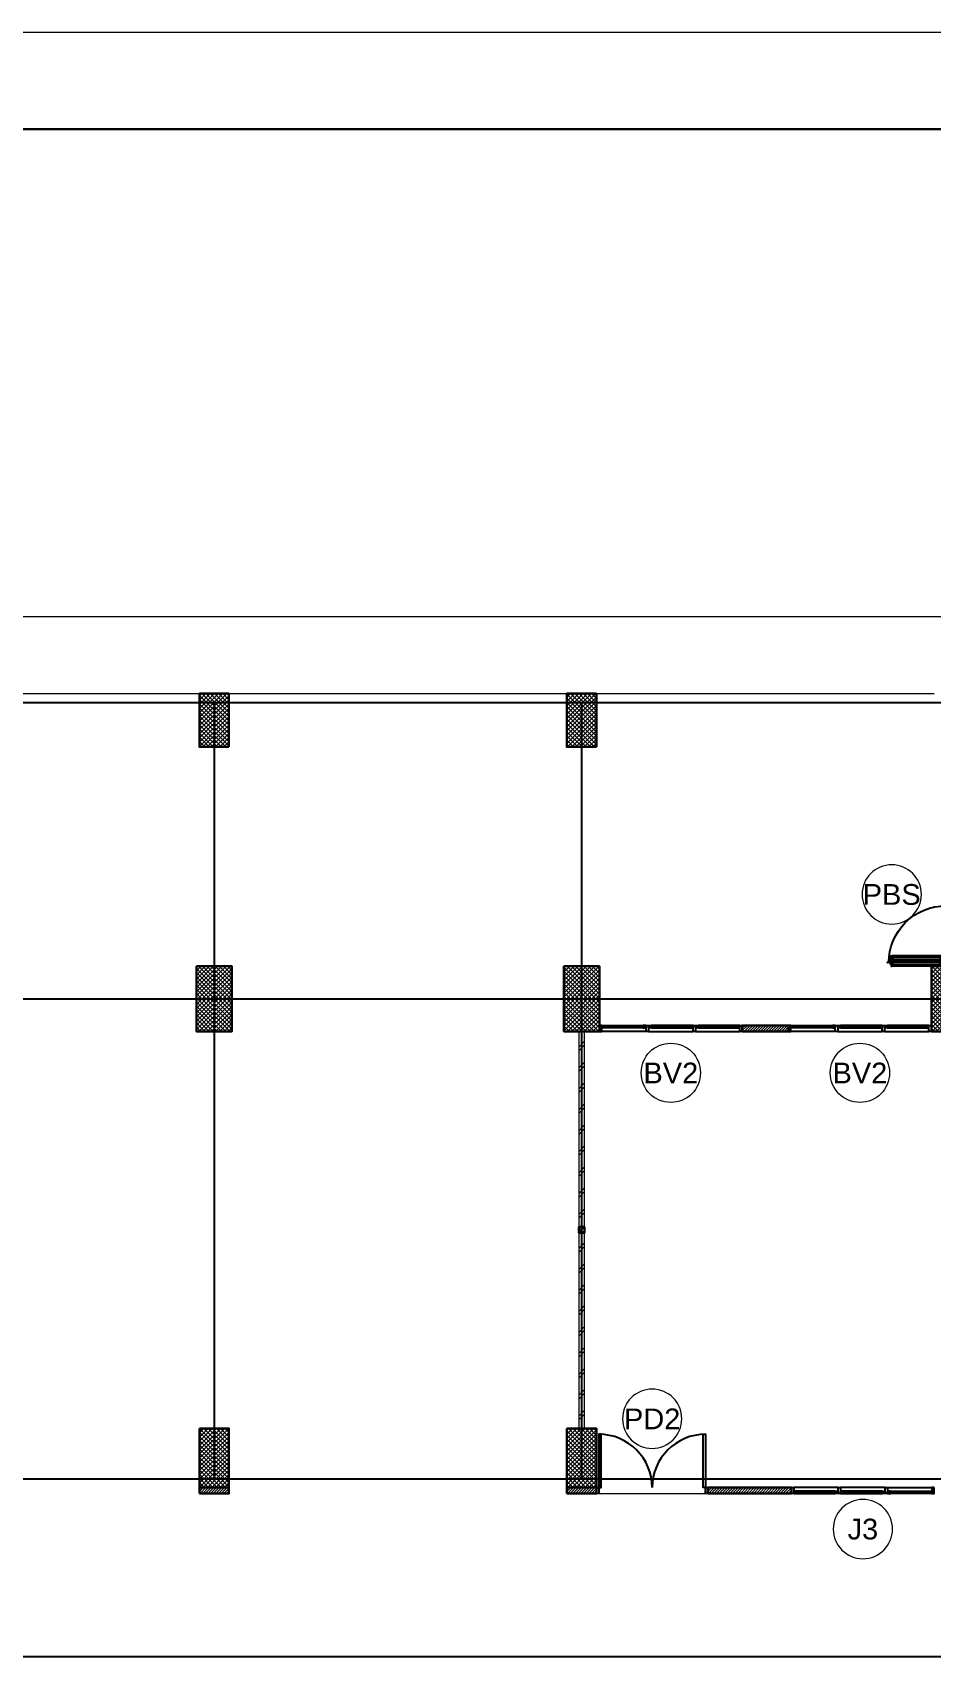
# Model space of a CAD drawing. Header units: millimetres. Extents: x -108 to 351, y -17 to 192.
# Drawn here: x 46.54 to 61.7, y 39.75 to 67.31 of the extents above; entities that cross this region are included whole.
import ezdxf
from ezdxf.enums import TextEntityAlignment as Align

# ---------------------------------------------------------------- set-up
doc = ezdxf.new("R2010")
doc.units = ezdxf.units.MM
for name, color, linetype, lineweight in [('ars', 11, 'Continuous', 0), ('ARSIR', 31, 'Continuous', 5), ('KOL', 1, 'Continuous', 30), ('KOLOM', 4, 'Continuous', 9), ('KOP', 7, 'Continuous', 20), ('KOP GARIS', 1, 'Continuous', 30), ('lan', 7, 'Continuous', 15), ('NOT', 7, 'Continuous', 20), ('tem', 5, 'Continuous', 20)]:
    doc.layers.add(name, color=color, linetype=linetype, lineweight=lineweight)
doc.layers.add('as', color=1, linetype='Continuous', plot=False)
for name, color, linetype in [('HID', 1, 'Continuous'), ('Kusen', 30, 'Continuous'), ('STL', 6, 'Continuous')]:
    doc.layers.add(name, color=color, linetype=linetype)
doc.styles.add('S', font='simplex', dxfattribs={"width": 0.75})
doc.styles.get("Standard").update_dxf_attribs({"font": 'arial.ttf'})
pattern_1 = [(45, (0, -5), (-0.03535534, 0.03535534), []), (135, (0, -5), (-0.03535534, -0.03535534), [])]
pattern_2 = [(225, (1.1, 1e-06), (-0.014142, 0.014142), []), (135, (1.1, 1e-06), (0.014142, 0.014142), [])]
pattern_3 = [(315, (-2e-13, 1e-06), (0.014142, 0.014142), []), (45, (-2e-13, 1e-06), (-0.014142, 0.014142), [])]

# ---------------------------------------------------------------- blocks, each defined once
blk = doc.blocks.new('KOPA2-TPAK r')
at = {"layer": 'KOP'}
blk.add_lwpolyline([(0, 0), (59.4, 0), (59.4, 42.135), (0, 42.135)], close=True, dxfattribs=at)
at = {"layer": 'KOP GARIS'}
blk.add_lwpolyline([(0.815, 0.815), (58.585, 0.815), (58.585, 41.32), (0.815, 41.32)], close=True, dxfattribs=at)
at = {"layer": 'KOP'}
for p in [(51.864, 6.612), (51.864, 6.212), (51.864, 5.812)]:
    blk.add_attdef('JUDUL', p, '', height=0.25, dxfattribs=at)
for tag, p in [('SKALA', (51.816, 4.913)), ('SKALA', (51.816, 4.602)), ('SKALA', (51.816, 4.312)), ('AR-00', (57.749, 3.195))]:
    blk.add_attdef(tag, text='', height=0.172, dxfattribs=at).set_placement(p, align=Align.MIDDLE_CENTER)
blk = doc.blocks.new('NAV')
blk.add_circle((0, -0.4), 0.4)
at = {"style": 'S', "width": 0.75, "flags": 4}
blk.add_attdef('AV', text='', height=0.3, dxfattribs=at).set_placement((0, -0.4), align=Align.MIDDLE)
blk = doc.blocks.new('K 10.10')
at = {"layer": 'ars'}
h = blk.add_hatch(dxfattribs=at)
h.set_pattern_fill('_USER', color=256, scale=0.05, angle=45, double=1, pattern_type=0)
h.set_pattern_definition([(45, (0, 0), (-0.035355339, 0.035355339), []), (135, (0, 0), (-0.035355339, -0.035355339), [])])
h.paths.add_polyline_path([(1560.538, 1380.407), (1560.638, 1380.407), (1560.638, 1380.507), (1560.538, 1380.507)])
at = {"layer": 'KOL'}
blk.add_lwpolyline([(1560.538, 1380.407), (1560.638, 1380.407), (1560.638, 1380.507), (1560.538, 1380.507)], close=True, dxfattribs=at)
blk = doc.blocks.new('k1')
at = {"layer": 'ars'}
h = blk.add_hatch(dxfattribs=at)
h.set_pattern_fill('_USER', color=256, scale=0.05, angle=45, double=1, pattern_type=0)
h.set_pattern_definition(pattern_1)
h.paths.add_polyline_path([(-0.3, -0.55), (0.3, -0.55), (0.3, 0.55), (-0.3, 0.55)])
at = {"layer": 'KOL'}
blk.add_lwpolyline([(-0.3, -0.55), (0.3, -0.55), (0.3, 0.55), (-0.3, 0.55)], close=True, dxfattribs=at)
blk = doc.blocks.new('k3')
at = {"layer": 'ars'}
h = blk.add_hatch(dxfattribs=at)
h.set_pattern_fill('_USER', color=256, scale=0.05, angle=45, double=1, pattern_type=0)
h.set_pattern_definition([(45, (0, -5.05), (-0.03535534, 0.03535534), []), (135, (0, -5.05), (-0.03535534, -0.03535534), [])])
h.paths.add_polyline_path([(-0.25, -0.45), (0.25, -0.45), (0.25, 0.45), (-0.25, 0.45)])
at = {"layer": 'KOL'}
blk.add_lwpolyline([(-0.25, -0.45), (0.25, -0.45), (0.25, 0.45), (-0.25, 0.45)], close=True, dxfattribs=at)
blk = doc.blocks.new('k2')
at = {"layer": 'ars'}
h = blk.add_hatch(dxfattribs=at)
h.set_pattern_fill('_USER', color=256, scale=0.05, angle=45, double=1, pattern_type=0)
h.set_pattern_definition(pattern_1)
h.paths.add_polyline_path([(-0.25, -0.5), (0.25, -0.5), (0.25, 0.5), (-0.25, 0.5)])
at = {"layer": 'KOL'}
blk.add_lwpolyline([(-0.25, -0.5), (0.25, -0.5), (0.25, 0.5), (-0.25, 0.5)], close=True, dxfattribs=at)
blk = doc.blocks.new('D-P90')
at = {"layer": 'ars'}
h = blk.add_hatch(dxfattribs=at)
h.set_pattern_fill('ANSI37', color=256, scale=0.005, angle=-90, style=0)
h.set_pattern_definition([(45, (-1350.94906, -1248.591899), (0.01122532015, -0.01122532015), []), (315, (-1350.94906, -1248.591899), (-0.01122532015, -0.01122532015), [])])
h.paths.add_polyline_path([(0.009, -0.183, -0.414214), (0.01, -0.184), (0.01, -1.116, -0.414214), (0.009, -1.117), (-0.034, -1.117, 0.414214), (-0.037, -1.12), (-0.037, -1.142, -1), (-0.038, -1.142), (-0.038, -0.158, -1), (-0.037, -0.158), (-0.037, -0.181, 0.414214), (-0.034, -0.183)])
at = {"layer": 'as'}
for p, q in [((-0.04, -0.158), (-0.046, -0.158)), ((-0.042, -0.161), (-0.042, -0.155))]:
    blk.add_line(p, q, dxfattribs=at)
at = {"layer": 'HID'}
for p, q in [((-0.044, -0.125), (-0.092, -0.077)), ((-0.042, -0.123), (-0.091, -0.075)), ((-0.066, -0.147), (-0.023, -0.104)), ((-0.063, -0.147), (-0.023, -0.107)), ((0.966, -0.147), (0.923, -0.104)), ((0.963, -0.147), (0.923, -0.107)), ((0.942, -0.123), (0.991, -0.075)), ((0.944, -0.125), (0.992, -0.077))]:
    blk.add_line(p, q, dxfattribs=at)
for points in [[(-0.044, -0.125), (-0.044, -0.125), (-0.042, -0.123), (-0.042, -0.123)], [(0.944, -0.125), (0.944, -0.125), (0.942, -0.123), (0.942, -0.123)]]:
    blk.add_lwpolyline(points, dxfattribs=at)
at = {"layer": 'KOL'}
blk.add_line((0.97, -0.13), (0.97, -0.15), dxfattribs=at)
at = {"layer": 'Kusen', "ltscale": 2}
for p, q in [((-0.099, -0.221), (-0.099, -1.06)), ((-0.079, -0.241), (-0.079, -1.06)), ((-0.074, -0.211), (-0.04, -0.211)), ((-0.074, -0.221), (-0.074, -0.211)), ((-0.074, -0.251), (-0.074, -0.241)), ((-0.074, -0.251), (-0.04, -0.251)), ((-0.061, -0.251), (-0.061, -0.211)), ((-0.04, -0.251), (-0.04, -0.211)), ((0.046, -0.211), (0.012, -0.211)), ((0.012, -0.251), (0.012, -0.211)), ((0.046, -0.251), (0.012, -0.251)), ((0.033, -0.251), (0.033, -0.211)), ((0.046, -0.221), (0.046, -0.211)), ((0.046, -0.251), (0.046, -0.241)), ((0.053, -0.241), (0.053, -1.06)), ((0.073, -0.221), (0.073, -1.06)), ((-0.074, -1.05), (-0.04, -1.05)), ((-0.074, -1.05), (-0.074, -1.06)), ((-0.074, -1.08), (-0.074, -1.09)), ((-0.074, -1.09), (-0.04, -1.09)), ((-0.061, -1.05), (-0.061, -1.09)), ((-0.04, -1.05), (-0.04, -1.09)), ((0.046, -1.05), (0.012, -1.05)), ((0.012, -1.05), (0.012, -1.09)), ((0.046, -1.09), (0.012, -1.09)), ((0.033, -1.05), (0.033, -1.09)), ((0.046, -1.05), (0.046, -1.06)), ((0.046, -1.08), (0.046, -1.09))]:
    blk.add_line(p, q, dxfattribs=at)
at = {"layer": 'Kusen'}
for p, q in [((-0.042, -0.155), (-0.038, -0.156)), ((-0.042, -0.157), (-0.038, -0.158))]:
    blk.add_line(p, q, dxfattribs=at)
at = {"layer": 'Kusen', "ltscale": 2}
for points in [[(-0.099, -0.241), (-0.061, -0.241), (-0.061, -0.221), (-0.099, -0.221), (-0.099, -0.241)], [(0.073, -0.241), (0.033, -0.241), (0.033, -0.221), (0.073, -0.221), (0.073, -0.241)], [(-0.101, -1.06), (-0.061, -1.06), (-0.061, -1.08), (-0.101, -1.08), (-0.101, -1.06)], [(0.073, -1.06), (0.033, -1.06), (0.033, -1.08), (0.073, -1.08), (0.073, -1.06)]]:
    blk.add_lwpolyline(points, dxfattribs=at)
at = {"layer": 'Kusen'}
blk.add_circle((-0.042, -0.158), 0.001, dxfattribs=at)
for radius, start, end in [(0.0025, 75.7804, 11.3851), (0.961, 270, 0.4597)]:
    blk.add_arc((-0.042, -0.158), radius, start, end, dxfattribs=at)
at = {"layer": 'STL'}
for p, q in [((-0.038, -0.158), (-0.038, -1.142)), ((-0.037, -0.181), (-0.037, -0.158)), ((-0.034, -0.183), (0.009, -0.183)), ((0.01, -0.184), (0.01, -1.116)), ((-0.037, -1.12), (-0.037, -1.142)), ((-0.034, -1.117), (0.009, -1.117))]:
    blk.add_line(p, q, dxfattribs=at)
for points in [[(0, -0.1), (0, -0.103), (-0.019, -0.103, 0.414214), (-0.02, -0.105), (-0.02, -0.148, -0.414214), (-0.022, -0.15), (-0.068, -0.15, -0.414214), (-0.07, -0.148), (-0.07, -0.13), (-0.067, -0.13), (-0.067, -0.146, 0.414214), (-0.065, -0.147), (-0.024, -0.147, 0.414214), (-0.023, -0.146), (-0.023, -0.102, -0.414214), (-0.021, -0.1)], [(0.9, -0.1), (0.9, -0.103), (0.919, -0.103, -0.414214), (0.92, -0.105), (0.92, -0.148, 0.414214), (0.922, -0.15), (0.968, -0.15, 0.414214), (0.97, -0.148), (0.97, -0.13), (0.967, -0.13), (0.967, -0.146, -0.414214), (0.966, -0.147), (0.925, -0.147, -0.414214), (0.923, -0.146), (0.923, -0.102, 0.414214), (0.921, -0.1)]]:
    blk.add_lwpolyline(points, format="xyb", close=True, dxfattribs=at)
blk.add_lwpolyline([(0.009, -0.182), (-0.034, -0.182, -0.414214), (-0.035, -0.181), (-0.035, -0.158, 1), (-0.04, -0.158), (-0.04, -1.142, 1), (-0.035, -1.142), (-0.035, -1.12, -0.414214), (-0.034, -1.119), (0.009, -1.119, 0.414214), (0.012, -1.116), (0.012, -0.184)], format="xyb", dxfattribs=at)
for centre, radius, start, end in [((-0.038, -0.158), 0.00075, 0, 180), ((-0.034, -0.181), 0.0025, 180, 270), ((0.009, -0.184), 0.0025, 360, 90), ((0.009, -0.184), 0.001, 360, 90), ((-0.038, -1.142), 0.00075, 180, 0), ((-0.034, -1.12), 0.0025, 90, 180), ((0.009, -1.116), 0.001, 270, 0)]:
    blk.add_arc(centre, radius, start, end, dxfattribs=at)
blk = doc.blocks.new('PINTU DARURAT')
at = {"layer": 'ARSIR'}
h = blk.add_hatch(dxfattribs=at)
h.set_pattern_fill('_USER', color=256, scale=0.02, angle=315, style=0, double=1, pattern_type=0)
h.set_pattern_definition(pattern_3)
edge = h.paths.add_edge_path()
edge.add_line((0, 0), (0.1, 0))
edge.add_line((0.1, 0), (0.1, 0.05))
edge.add_line((0.1, 0.05), (0.077, 0.05))
edge.add_line((0.077, 0.05), (0.077, 0.096))
edge.add_arc((0.076, 0.096), 0.0015, 360, 450)
edge.add_line((0.075, 0.097), (0.035, 0.097))
edge.add_arc((0.035, 0.096), 0.0015, 90, 180)
edge.add_line((0.033, 0.096), (0.033, 0.08))
edge.add_line((0.033, 0.08), (0.03, 0.08))
edge.add_line((0.03, 0.08), (0.03, 0.1))
edge.add_line((0.03, 0.1), (0, 0.1))
edge.add_line((0, 0.1), (0, 0))
h = blk.add_hatch(dxfattribs=at)
h.set_pattern_fill('_USER', color=256, scale=0.02, angle=315, style=0, double=1, pattern_type=0)
h.set_pattern_definition(pattern_3)
edge = h.paths.add_edge_path()
edge.add_line((0, 0), (0.1, 0))
edge.add_line((0.1, 0), (0.1, 0.05))
edge.add_line((0.1, 0.05), (0.077, 0.05))
edge.add_line((0.077, 0.05), (0.077, 0.096))
edge.add_arc((0.076, 0.096), 0.0015, 360, 450)
edge.add_line((0.075, 0.097), (0.035, 0.097))
edge.add_arc((0.035, 0.096), 0.0015, 90, 180)
edge.add_line((0.033, 0.096), (0.033, 0.08))
edge.add_line((0.033, 0.08), (0.03, 0.08))
edge.add_line((0.03, 0.08), (0.03, 0.1))
edge.add_line((0.03, 0.1), (0, 0.1))
edge.add_line((0, 0.1), (0, 0))
h = blk.add_hatch(dxfattribs=at)
h.set_pattern_fill('_USER', color=256, scale=0.02, angle=315, style=0, double=1, pattern_type=0)
h.set_pattern_definition(pattern_2)
edge = h.paths.add_edge_path()
edge.add_line((1.1, 0), (1, 0))
edge.add_line((1, 0), (1, 0.05))
edge.add_line((1, 0.05), (1.023, 0.05))
edge.add_line((1.023, 0.05), (1.023, 0.096))
edge.add_arc((1.024, 0.096), 0.0015, -630, -540, ccw=False)
edge.add_line((1.024, 0.097), (1.065, 0.097))
edge.add_arc((1.065, 0.096), 0.0015, -360, -270, ccw=False)
edge.add_line((1.067, 0.096), (1.067, 0.08))
edge.add_line((1.067, 0.08), (1.07, 0.08))
edge.add_line((1.07, 0.08), (1.07, 0.1))
edge.add_line((1.07, 0.1), (1.1, 0.1))
edge.add_line((1.1, 0.1), (1.1, 0))
h = blk.add_hatch(dxfattribs=at)
h.set_pattern_fill('_USER', color=256, scale=0.02, angle=315, style=0, double=1, pattern_type=0)
h.set_pattern_definition(pattern_2)
edge = h.paths.add_edge_path()
edge.add_line((1.1, 0), (1, 0))
edge.add_line((1, 0), (1, 0.05))
edge.add_line((1, 0.05), (1.023, 0.05))
edge.add_line((1.023, 0.05), (1.023, 0.096))
edge.add_arc((1.024, 0.096), 0.0015, -630, -540, ccw=False)
edge.add_line((1.024, 0.097), (1.065, 0.097))
edge.add_arc((1.065, 0.096), 0.0015, -360, -270, ccw=False)
edge.add_line((1.067, 0.096), (1.067, 0.08))
edge.add_line((1.067, 0.08), (1.07, 0.08))
edge.add_line((1.07, 0.08), (1.07, 0.1))
edge.add_line((1.07, 0.1), (1.1, 0.1))
edge.add_line((1.1, 0.1), (1.1, 0))
at = {"layer": 'KOL'}
blk.add_line((1.1, 0.1), (1.1, 0), dxfattribs=at)
blk.add_line((1.1, 0.1), (1.1, 0), dxfattribs=at)
blk.add_line((1.1, 0.1), (1.1, 0), dxfattribs=at)
blk.add_line((1.1, 0.1), (1.1, 0), dxfattribs=at)
for points in [[(0, 0), (0.1, 0), (0.1, 0.05), (0.077, 0.05), (0.077, 0.096, 0.414214), (0.075, 0.097), (0.035, 0.097, 0.414214), (0.033, 0.096), (0.033, 0.08), (0.03, 0.08), (0.03, 0.1), (0, 0.1)], [(0, 0), (0.1, 0), (0.1, 0.05), (0.077, 0.05), (0.077, 0.096, 0.414214), (0.075, 0.097), (0.035, 0.097, 0.414214), (0.033, 0.096), (0.033, 0.08), (0.03, 0.08), (0.03, 0.1), (0, 0.1)], [(1.1, 0), (1, 0), (1, 0.05), (1.023, 0.05), (1.023, 0.096, -0.414214), (1.024, 0.097), (1.065, 0.097, -0.414214), (1.067, 0.096), (1.067, 0.08), (1.07, 0.08), (1.07, 0.1), (1.1, 0.1)], [(1.1, 0), (1, 0), (1, 0.05), (1.023, 0.05), (1.023, 0.096, -0.414214), (1.024, 0.097), (1.065, 0.097, -0.414214), (1.067, 0.096), (1.067, 0.08), (1.07, 0.08), (1.07, 0.1), (1.1, 0.1)]]:
    blk.add_lwpolyline(points, format="xyb", close=True, dxfattribs=at)
at = {"layer": 'Kusen', "xscale": -1, "rotation": 180}
blk.add_blockref('D-P90', (0.1, -0.05), dxfattribs=at)
blk = doc.blocks.new('BV 241')
at = {"layer": 'Kusen'}
for p, q in [((-0.415, 0), (-1.165, 0)), ((-1.115, 0.1), (-0.465, 0.1)), ((-0.465, 0.06), (-1.115, 0.06)), ((-0.375, 0), (0.375, 0)), ((0.325, 0.1), (-0.325, 0.1)), ((-0.325, 0.06), (0.325, 0.06)), ((1.115, 0.1), (0.465, 0.1)), ((0.465, 0.06), (1.115, 0.06)), ((0.415, 0), (1.165, 0))]:
    blk.add_line(p, q, dxfattribs=at)
for points in [[(-1.205, 0), (-1.165, 0), (-1.165, 0.1), (-1.205, 0.1)], [(-0.375, 0), (-0.415, 0), (-0.415, 0.1), (-0.375, 0.1)], [(0.415, 0), (0.375, 0), (0.375, 0.1), (0.415, 0.1)], [(1.205, 0), (1.165, 0), (1.165, 0.1), (1.205, 0.1)]]:
    blk.add_lwpolyline(points, close=True, dxfattribs=at)
for points in [[(-1.115, 0.0775), (-1.115, 0.06), (-1.165, 0.06), (-1.165, 0.1), (-1.115, 0.1), (-1.115, 0.0825), (-1.125, 0.0825), (-1.125, 0.0775), (-1.115, 0.0775)], [(-0.465, 0.0775), (-0.465, 0.06), (-0.415, 0.06), (-0.415, 0.1), (-0.465, 0.1), (-0.465, 0.0825), (-0.455, 0.0825), (-0.455, 0.0775), (-0.465, 0.0775)], [(-0.325, 0.0775), (-0.325, 0.06), (-0.375, 0.06), (-0.375, 0.1), (-0.325, 0.1), (-0.325, 0.0825), (-0.335, 0.0825), (-0.335, 0.0775), (-0.325, 0.0775)], [(0.325, 0.0775), (0.325, 0.06), (0.375, 0.06), (0.375, 0.1), (0.325, 0.1), (0.325, 0.0825), (0.335, 0.0825), (0.335, 0.0775), (0.325, 0.0775)], [(0.465, 0.0775), (0.465, 0.06), (0.415, 0.06), (0.415, 0.1), (0.465, 0.1), (0.465, 0.0825), (0.455, 0.0825), (0.455, 0.0775), (0.465, 0.0775)], [(1.115, 0.0775), (1.115, 0.06), (1.165, 0.06), (1.165, 0.1), (1.115, 0.1), (1.115, 0.0825), (1.125, 0.0825), (1.125, 0.0775), (1.115, 0.0775)]]:
    blk.add_lwpolyline(points, dxfattribs=at)
at = {"layer": 'Kusen', "color": 141}
for points in [[(-1.125, 0.0775), (-0.455, 0.0775), (-0.455, 0.0825), (-1.125, 0.0825)], [(0.335, 0.0775), (-0.335, 0.0775), (-0.335, 0.0825), (0.335, 0.0825)], [(1.125, 0.0775), (0.455, 0.0775), (0.455, 0.0825), (1.125, 0.0825)]]:
    blk.add_lwpolyline(points, close=True, dxfattribs=at)
blk = doc.blocks.new('lt dasar')
at = {"layer": 'ars'}
h = blk.add_hatch(dxfattribs=at)
h.set_pattern_fill('TEMBOK', color=256, scale=0.25)
h.set_pattern_definition([(45, (-18.6, 4.12), (-0.1767767, 0.1767767), []), (45, (-18.5375, 4.12), (-0.1767767, 0.1767767), [])])
h.paths.add_polyline_path([(55.75, 47.15), (55.85, 47.15), (55.85, 50.45), (55.75, 50.45)])
h = blk.add_hatch(dxfattribs=at)
h.set_pattern_fill('ANSI31', color=256, scale=0.01, style=0)
h.set_pattern_definition([(45, (43.59, 50.45), (-0.02245064, 0.02245064), [])])
h.paths.add_polyline_path([(58.51, 50.45), (59.29, 50.45), (59.29, 50.55), (58.51, 50.55)])
h = blk.add_hatch(dxfattribs=at)
h.set_pattern_fill('TEMBOK', color=256, scale=0.25)
h.set_pattern_definition([(45, (-18.6, 6.02), (-0.1767767, 0.1767767), []), (45, (-18.5375, 6.02), (-0.1767767, 0.1767767), [])])
h.paths.add_polyline_path([(55.75, 43.75), (55.85, 43.75), (55.85, 47.05), (55.75, 47.05)])
h = blk.add_hatch(dxfattribs=at)
h.set_pattern_fill('ANSI31', color=256, scale=0.01, style=0)
h.set_pattern_definition([(45, (34.05, 42.65), (-0.02245064, 0.02245064), [])])
h.paths.add_polyline_path([(49.35, 42.65), (49.85, 42.65), (49.85, 42.75), (49.35, 42.75)])
h = blk.add_hatch(dxfattribs=at)
h.set_pattern_fill('ANSI31', color=256, scale=0.01, style=0)
h.set_pattern_definition([(45, (40.25, 42.65), (-0.02245064, 0.02245064), [])])
h.paths.add_polyline_path([(55.55, 42.65), (56.05, 42.65), (56.05, 42.75), (55.55, 42.75)])
h = blk.add_hatch(dxfattribs=at)
h.set_pattern_fill('ANSI31', color=256, scale=0.01, style=0)
h.set_pattern_definition([(45, (55.56, 42.65), (-0.02245064, 0.02245064), [])])
h.paths.add_polyline_path([(59.34, 42.65), (57.93, 42.65), (57.93, 42.75), (59.34, 42.75)])
at = {"layer": 'as'}
for p, q in [((0, 56), (74.4, 56)), ((49.6, 56), (49.6, 42.9)), ((55.8, 56), (55.8, 42.9)), ((0, 51), (74.4, 51)), ((0, 42.9), (74.4, 42.9)), ((43.75, 39.9), (74.4, 39.9))]:
    blk.add_line(p, q, dxfattribs=at)
at = {"layer": 'KOL'}
for points in [[(58.51, 50.45), (59.29, 50.45), (59.29, 50.55), (58.51, 50.55)], [(49.35, 42.65), (49.85, 42.65), (49.85, 42.75), (49.35, 42.75)], [(55.55, 42.65), (56.05, 42.65), (56.05, 42.75), (55.55, 42.75)], [(59.34, 42.65), (57.93, 42.65), (57.93, 42.75), (59.34, 42.75)]]:
    blk.add_lwpolyline(points, close=True, dxfattribs=at)
at = {"layer": 'Kusen'}
for points in [[(56.09, 42.75), (56.13, 42.75), (56.13, 43.65), (56.09, 43.65)], [(57.89, 42.75), (57.85, 42.75), (57.85, 43.65), (57.89, 43.65)], [(56.09, 42.65), (56.05, 42.65), (56.05, 42.75), (56.09, 42.75)], [(57.93, 42.65), (57.89, 42.65), (57.89, 42.75), (57.93, 42.75)]]:
    blk.add_lwpolyline(points, close=True, dxfattribs=at)
for centre, start, end in [((56.09, 42.75), 0, 90), ((57.89, 42.75), 90, 180)]:
    blk.add_arc(centre, 0.9, start, end, dxfattribs=at)
at = {"layer": 'lan'}
for p, q in [((0.45, 57.45), (73.95, 57.45)), ((43.65, 56.15), (49.35, 56.15)), ((49.85, 56.15), (55.55, 56.15)), ((56.05, 56.15), (61.75, 56.15)), ((56.09, 42.65), (57.89, 42.65))]:
    blk.add_line(p, q, dxfattribs=at)
at = {"layer": 'tem', "ltscale": 2}
for points in [[(55.75, 47.15), (55.85, 47.15), (55.85, 50.45), (55.75, 50.45)], [(55.75, 43.75), (55.85, 43.75), (55.85, 47.05), (55.75, 47.05)]]:
    blk.add_lwpolyline(points, close=True, dxfattribs=at)
at = {"color": 2, "rotation": 90}
blk.add_blockref('PINTU DARURAT', (62.05, 51.55), dxfattribs=at)
at = {"layer": 'KOL', "xscale": -1}
for p in [(49.6, 55.7), (55.8, 55.7)]:
    blk.add_blockref('k3', p, dxfattribs=at)
at = {"layer": 'KOL', "xscale": -1, "rotation": 180}
for name, p in [('k1', (49.6, 51)), ('k1', (55.8, 51)), ('k1', (62, 51)), ('k2', (49.6, 43.25)), ('k2', (55.8, 43.25))]:
    blk.add_blockref(name, p, dxfattribs=at)
at = {"layer": 'KOLOM', "extrusion": (0, 0, -1), "zscale": -1, "rotation": 180}
blk.add_blockref('K 10.10', (1504.788, 1427.557), dxfattribs=at)
at = {"layer": 'Kusen'}
for p in [(57.305, 50.45), (60.495, 50.45)]:
    blk.add_blockref('BV 241', p, dxfattribs=at)
at = {"layer": 'Kusen', "rotation": 180}
blk.add_blockref('BV 241', (60.545, 42.75), dxfattribs=at)

msp = doc.modelspace()

# ---------------------------------------------------------------- block references
at = {"layer": 'KOP', "xscale": 2, "yscale": 2, "zscale": 2}
msp.add_blockref('KOPA2-TPAK r', (-12.96042, -16.96472), dxfattribs=at)
at = {"layer": 'lan'}
msp.add_blockref('lt dasar', (0, 0), dxfattribs=at)
at = {"layer": 'NOT'}
ref = msp.add_blockref('NAV', (61.03154, 52.26067), dxfattribs=dict(at, xscale=-1.25, yscale=1.25, zscale=1.25, rotation=180))
ref.add_attrib('AV', 'PBS', dxfattribs={"layer": '0', "height": 0.35, "flags": 4}).set_placement((61.03154, 52.76067), align=Align.MIDDLE)
ref = msp.add_blockref('NAV', (57.305, 49.25), dxfattribs=dict(at, xscale=1.25, yscale=1.25, zscale=1.25, rotation=180))
ref.add_attrib('AV', 'BV2', dxfattribs={"layer": '0', "height": 0.35, "flags": 4}).set_placement((57.305, 49.75), align=Align.MIDDLE)
ref = msp.add_blockref('NAV', (60.495, 49.25), dxfattribs=dict(at, xscale=1.25, yscale=1.25, zscale=1.25, rotation=180))
ref.add_attrib('AV', 'BV2', dxfattribs={"layer": '0', "height": 0.35, "flags": 4}).set_placement((60.495, 49.75), align=Align.MIDDLE)
ref = msp.add_blockref('NAV', (56.99, 43.41234), dxfattribs=dict(at, xscale=-1.25, yscale=1.25, zscale=1.25, rotation=180))
ref.add_attrib('AV', 'PD2', dxfattribs={"layer": '0', "height": 0.35, "flags": 4}).set_placement((56.99, 43.91234), align=Align.MIDDLE)
ref = msp.add_blockref('NAV', (60.545, 41.55), dxfattribs=dict(at, xscale=-1.25, yscale=1.25, zscale=1.25, rotation=180))
ref.add_attrib('AV', 'J3', dxfattribs={"layer": '0', "height": 0.35, "flags": 4}).set_placement((60.545, 42.05), align=Align.MIDDLE)

doc.saveas('drawing.dxf')
